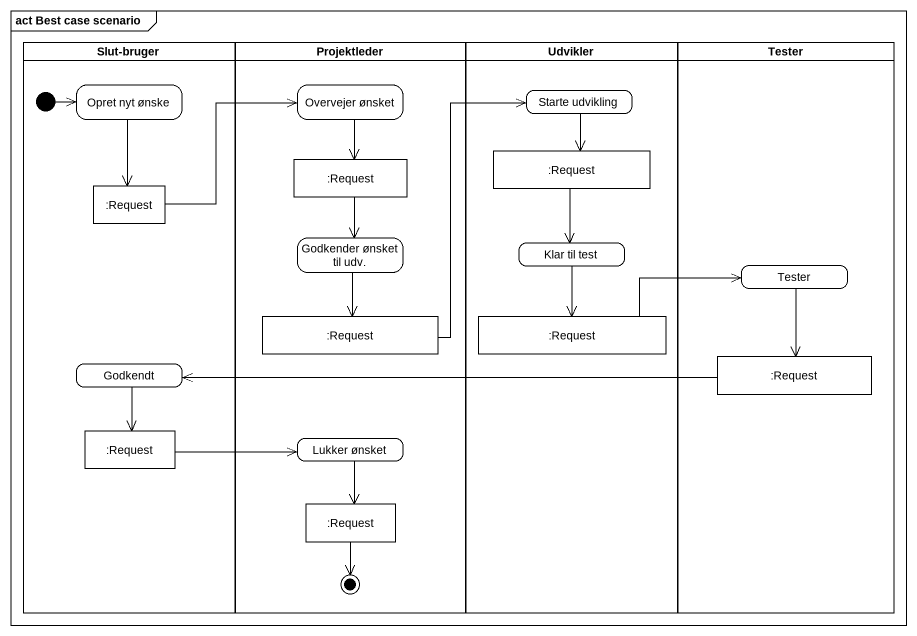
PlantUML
@startuml
mainframe act Best case scenario
hide empty description
state "Slut-bruger" as Slut_bruger <<partition>> {
  state "Opret nyt ønske" as Opret_nyt_ønske
  state ":Request" as Request_3 <<object>>
  state Godkendt
  state ":Request" as Request_7 <<object>>
  [*] -right-> Opret_nyt_ønske
}
state Projektleder <<partition>> {
  state "Overvejer ønsket" as Overvejer_ønsket
  state ":Request" as Request <<object>>
  state "Godkender ønsket til udv." as Godkender_ønsket_til_udv
  state ":Request" as Request_4 <<object>>
  state "Lukker ønsket" as Lukker_ønsket
  state ":Request" as Request_8 <<object>>
  Request_8 --> [*]
}
state Udvikler <<partition>> {
  state "Starte udvikling" as Starte_udvikling
  state ":Request" as Request_2 <<object>>
  state "Klar til test" as Klar_til_test
  state ":Request" as Request_5 <<object>>
}
state Tester <<partition>> {
  state "Tester" as Tester_2
  state ":Request" as Request_6 <<object>>
}
Opret_nyt_ønske --> Request_3
Overvejer_ønsket --> Request
Starte_udvikling --> Request_2
Request --> Godkender_ønsket_til_udv
Request_2 --> Klar_til_test
Request_3 -right-> Overvejer_ønsket
Godkender_ønsket_til_udv --> Request_4
Klar_til_test --> Request_5
Tester_2 --> Request_6
Request_4 -up-> Starte_udvikling
Request_5 -right-> Tester_2
Request_6 -left-> Godkendt
Godkendt --> Request_7
Request_7 -right-> Lukker_ønsket
Lukker_ønsket --> Request_8
@enduml
